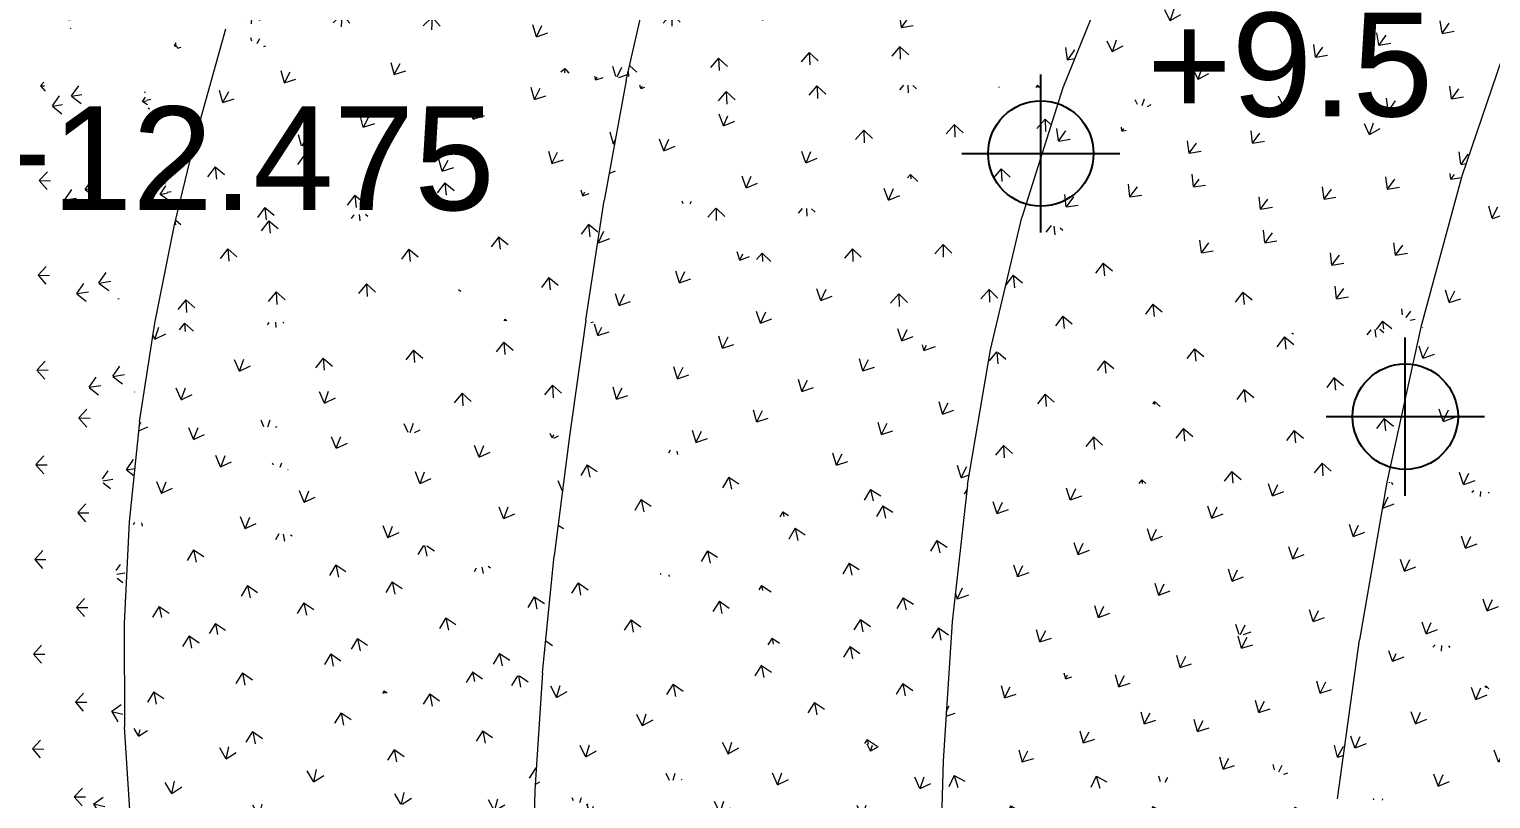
# Model space of a CAD drawing. Header units: millimetres. Extents: x 12827 to 178996, y -27589 to 73652.
# Drawn here: x 80428 to 85972, y -4331 to -1413 of the extents above; entities that cross this region are included whole.
import ezdxf

# ---------------------------------------------------------------- set-up
doc = ezdxf.new("R2010")
doc.units = ezdxf.units.MM
for name, color, linetype, lineweight in [('A-ANNO-NOTE', 131, 'Continuous', 25), ('A-FLOR', 192, 'Continuous', 9), ('A-FLOR-PATT', 8, 'Continuous', 9)]:
    doc.layers.add(name, color=color, linetype=linetype, lineweight=lineweight)
doc.styles.add('Arial_1', font='arial.ttf', dxfattribs={"height": 393.413174})

# ---------------------------------------------------------------- blocks, each defined once
blk = doc.blocks.new('DLN_Slab Level Mark - SSL-2mm_Type 2-2670448-Copy of 1_F')
at = {"layer": 'A-ANNO-NOTE'}
for p, q in [((0, 1.5), (0, -1.5)), ((-1.5, 0), (1.5, 0))]:
    blk.add_line(p, q, dxfattribs=at)
blk.add_circle((0, 0), 1, dxfattribs=at)

msp = doc.modelspace()

# ---------------------------------------------------------------- hatches: boundary and pattern name
at = {"layer": 'A-FLOR-PATT'}
h = msp.add_hatch(dxfattribs=at)
h.set_pattern_fill('FP_1883', color=256, style=0, pattern_type=2)
h.set_pattern_definition([(15.096, (-4049.8, 9642.3), (127.25497, 219.46756), [46.968, -307.287]), (329.363, (-4049.8, 9642.3), (127.25365, 219.4689), [46.804, -202.815]), (59.893, (-4049.8, 9642.3), (-214.7737, 127.20756), [47.567, -206.125])])
h.paths.add_polyline_path([(81069.33322, -1783.93749), (81172.16881, -1412.64519), (79889.29296, 2789.02585), (79889.29296, 2727.39439), (80979.75751, -1441.48663)], flags=0)
h = msp.add_hatch(dxfattribs=at)
h.set_pattern_fill('FP_1879', color=256, style=0, pattern_type=2)
h.set_pattern_definition([(13.219, (-2335.54, 11842.16), (133.94, 215.18427), [46.833, -306.402]), (327.371, (-2335.54, 11842.16), (133.94025, 215.1843), [46.739, -202.537]), (58.1, (-2335.54, 11842.16), (-209.9359, 134.4099), [47.525, -205.94])])
h.paths.add_polyline_path([(80979.75751, -2154.88465), (81069.33322, -1783.93749), (79889.29296, 2727.39439), (79889.29296, 2660.67815), (80905.13229, -1825.33482)], flags=0)
h = msp.add_hatch(dxfattribs=at)
h.set_pattern_fill('FP_1873', color=256, style=0, pattern_type=2)
h.set_pattern_definition([(11.699, (-630.03, 13783.46), (139.00133, 211.5214), [46.637, -305.123]), (325.692, (-630.03, 13783.46), (138.9993, 211.5231), [46.636, -202.091]), (56.689, (-630.03, 13783.46), (-205.4514, 140.1953), [47.457, -205.649])])
h.paths.add_polyline_path([(80905.13229, -2527.034), (80979.75751, -2154.88465), (79889.29296, 2660.67815), (79889.29296, 2590.71591), (80847.14822, -2234.91304)], flags=0)
h = msp.add_hatch(dxfattribs=at)
h.set_pattern_fill('FP_1872', color=256, style=0, pattern_type=2)
h.set_pattern_definition([(10.489, (1229.54, 15610.93), (142.5174, 208.447), [46.332, -303.126]), (324.239, (1229.54, 15610.93), (142.5185, 208.44656), [46.467, -201.358]), (55.639, (1229.54, 15610.93), (-201.10045, 144.83035), [47.346, -205.165])])
h.paths.add_polyline_path([(80847.14822, -2901.93287), (80905.13229, -2527.034), (79889.29296, 2590.71591), (79889.29296, 2520.6086), (80807.49594, -2677.45623)], flags=0)
h = msp.add_hatch(dxfattribs=at)
h.set_pattern_fill('FP_1880', color=256, style=0, pattern_type=2)
h.set_pattern_definition([(9.535, (3577.96, 17541.36), (144.3705, 205.8499), [45.81, -299.709]), (322.882, (3577.96, 17541.36), (144.3695, 205.8492), [46.176, -200.095]), (54.957, (3577.96, 17541.36), (-196.3758, 148.6125), [47.143, -204.286])])
h.paths.add_polyline_path([(80807.49594, -3281.12857), (80847.14822, -2901.93287), (79889.29296, 2520.6086), (79889.29296, 2454.71849), (80787.86609, -3158.50447)], flags=0)
h = msp.add_hatch(dxfattribs=at)
h.set_pattern_fill('FP_1865', color=256, style=0, pattern_type=2)
h.set_pattern_definition([(8.755, (7191.43, 19995.72), (143.92017, 203.4415), [44.799, -293.093]), (321.343, (7191.43, 19995.72), (143.9209, 203.4409), [45.629, -197.724]), (54.724, (7191.43, 19995.72), (-190.0355, 152.00954), [46.725, -202.477])])
h.paths.add_polyline_path([(80787.86609, -3666.16843), (80807.49594, -3281.12857), (79889.29296, 2454.71849), (79889.29296, 2398.23178), (80749.87671, -3409.78106)], flags=0)
h = msp.add_hatch(dxfattribs=at)
h.set_pattern_fill('FP_1861', color=256, style=0, pattern_type=2)
h.set_pattern_definition([(359.133, (17909.68, 30753.08), (163.16325, 177.1524), [42.691, -279.306]), (311.101, (17909.68, 30753.08), (163.1639, 177.1518), [45.292, -196.264]), (47.354, (17909.68, 30753.08), (-158.7969, 182.0243), [45.158, -195.685])])
h.paths.add_polyline_path([(79889.29296, -8088.80691), (80787.86609, -3666.16843), (79889.29296, 2398.23178), (79889.29296, -7330.18456)], flags=0)
h = msp.add_hatch(dxfattribs=at)
h.set_pattern_fill('FP_1649', color=256, style=0, pattern_type=2)
h.set_pattern_definition([(54.835, (-13800.15, -38942.56), (-35.23748, 249.42044), [47.403, -310.133]), (10.079, (-13800.15, -38942.56), (-35.23784, 249.4204), [45.925, -199.009]), (98.042, (-13800.15, -38942.56), (-241.15454, -42.86683), [47.231, -204.666])])
h.paths.add_polyline_path([(84348.19045, -1634.85329), (82927.83905, -721.67617), (82795.75235, -1158.45337), (84258.49447, -1607.3281)], flags=0)
h = msp.add_hatch(dxfattribs=at)
h.set_pattern_fill('FP_1652', color=256, style=0, pattern_type=2)
h.set_pattern_definition([(54.6, (-14063.82, -40047.98), (-34.70128, 248.7497), [47.511, -310.84]), (10.145, (-14063.82, -40047.98), (-34.7033, 248.7495), [46.15, -199.984]), (97.942, (-14063.82, -40047.98), (-242.28683, -43.35274), [47.092, -204.067])])
h.paths.add_polyline_path([(84348.19045, -1634.85329), (84542.83113, -1155.53652), (82927.83905, -721.67617), (84305.3779, -1607.3281)], flags=0)
h = msp.add_hatch(dxfattribs=at)
h.set_pattern_fill('FP_1795', color=256, style=0, pattern_type=2)
h.set_pattern_definition([(266.721, (111193.32, 3604.45), (160.7586, -184.2467), [47.478, -310.625]), (223.712, (111193.32, 3604.45), (160.759, -184.246), [47.014, -203.727]), (311.105, (111193.32, 3604.45), (181.2421, 173.2687), [45.848, -198.673])])
h.paths.add_polyline_path([(82692.32819, -1607.3281), (81286.49916, -1039.46912), (81172.16881, -1412.64519), (82609.55186, -1596.72715)], flags=0)
h = msp.add_hatch(dxfattribs=at)
h.set_pattern_fill('FP_1810', color=256, style=0, pattern_type=2)
h.set_pattern_definition([(63.917, (-9223.98, -47846.94), (-72.86616, 239.72758), [47.489, -310.696]), (19.59, (-9223.98, -47846.94), (-72.8653, 239.7276), [45.844, -198.659]), (106.907, (-9223.98, -47846.94), (-230.35, -81.9795), [46.979, -203.577])])
h.paths.add_polyline_path([(82692.32819, -1607.3281), (82795.75235, -1158.45337), (81286.49916, -1039.46912), (82663.52557, -1595.69381)], flags=0)
h = msp.add_hatch(dxfattribs=at)
h.set_pattern_fill('FP_1644', color=256, style=0, pattern_type=2)
h.set_pattern_definition([(272.24, (106096.99, 8182.38), (178.8811, -168.0278), [47.469, -310.568]), (229.008, (106097, 8182.38), (178.8803, -168.0286), [47.132, -204.239]), (316.792, (106097, 8182.38), (164.8868, 189.736), [46.017, -199.405])])
h.paths.add_polyline_path([(84348.19045, -1634.85329), (82795.75235, -1158.45337), (82692.32819, -1607.3281), (82927.83905, -1611.24296)], flags=0)
h = msp.add_hatch(dxfattribs=at)
h.set_pattern_fill('FP_1500', color=256, style=0, pattern_type=2)
h.set_pattern_definition([(71.76, (-7137.49, -62550.23), (-106.3529, 222.81907), [47.613, -311.51]), (28.396, (-7137.5, -62550.23), (-106.35475, 222.8188), [46.627, -202.05]), (115.515, (-7137.5, -62550.23), (-218.7577, -118.2577), [46.294, -200.606])])
h.paths.add_polyline_path([(85862.49089, -1969.6369), (84542.83113, -1155.53652), (84348.19045, -1634.85329), (85705.94104, -1935.02665)], flags=0)
h = msp.add_hatch(dxfattribs=at)
h.set_pattern_fill('FP_1509', color=256, style=0, pattern_type=2)
h.set_pattern_definition([(55.257, (-12401.7, -41454.08), (-35.96154, 248.59222), [47.429, -310.305]), (10.711, (-12401.7, -41454.08), (-35.9606, 248.5917), [45.766, -198.32]), (98.232, (-12401.7, -41454.08), (-239.83226, -45.36805), [47.096, -204.083])])
h.paths.add_polyline_path([(85862.49089, -1969.6369), (86050.38722, -1417.37977), (84542.83113, -1155.53652), (85705.94104, -1873.06103)], flags=0)
h = msp.add_hatch(dxfattribs=at)
h.set_pattern_fill('FP_1794', color=256, style=0, pattern_type=2)
h.set_pattern_definition([(62.017, (-11457.33, -45938.8), (-65.57842, 241.94), [47.511, -310.837]), (17.683, (-11457.33, -45938.8), (-65.58, 241.9403), [45.995, -199.313]), (105.166, (-11457.33, -45938.8), (-233.7182, -74.51267), [47.001, -203.67])])
h.paths.add_polyline_path([(82609.55186, -2062.02729), (81172.16881, -1412.64519), (81069.33322, -1783.93749), (82539.40869, -2049.36279)], flags=0)
h = msp.add_hatch(dxfattribs=at)
h.set_pattern_fill('FP_1807', color=256, style=0, pattern_type=2)
h.set_pattern_definition([(62.304, (-10949.1, -45064.91), (-66.39728, 242.57942), [47.4, -310.112]), (17.644, (-10949.1, -45064.9), (-66.3957, 242.5797), [45.758, -198.285]), (105.307, (-10949.1, -45064.9), (-232.5631, -73.96856), [47.157, -204.345])])
h.paths.add_polyline_path([(82609.55186, -2062.02729), (82692.32819, -1607.3281), (81172.16881, -1412.64519), (82589.63522, -2053.02933)], flags=0)
h = msp.add_hatch(dxfattribs=at)
h.set_pattern_fill('FP_1351', color=256, style=0, pattern_type=2)
h.set_pattern_definition([(264.471, (109603.26, -4149.65), (156.0928, -192.481), [47.537, -311.009]), (220.773, (109603.26, -4149.65), (156.0935, -192.4805), [47.2, -204.533]), (309.04, (109603.26, -4149.65), (190.64, 164.3956), [46.466, -201.352])])
h.paths.add_polyline_path([(87759.12773, -2241.40518), (86050.38722, -1417.37977), (85862.49089, -1969.6369), (87628.5086, -2222.68882)], flags=0)
h = msp.add_hatch(dxfattribs=at)
h.set_pattern_fill('FP_1643', color=256, style=0, pattern_type=2)
h.set_pattern_definition([(66.987, (-10387.42, -52408.31), (-86.40282, 235.39277), [47.509, -310.825]), (22.631, (-10387.42, -52408.31), (-86.4017, 235.3928), [46.01, -199.375]), (110.156, (-10387.42, -52408.31), (-226.4897, -94.4229), [47.015, -203.734])])
h.paths.add_polyline_path([(84193.28231, -2126.17666), (82692.32819, -1607.3281), (82609.55186, -2062.02729), (84149.396, -2124.39904)], flags=0)
h = msp.add_hatch(dxfattribs=at)
h.set_pattern_fill('FP_1655', color=256, style=0, pattern_type=2)
h.set_pattern_definition([(271.773, (106740.57, 7500.94), (177.5138, -167.9642), [47.37, -309.915]), (228.65, (106740.57, 7500.94), (177.511, -167.967), [47.243, -204.722]), (316.583, (106740.57, 7500.94), (166.461, 189.1485), [45.822, -198.562])])
h.paths.add_polyline_path([(84193.28231, -2126.17666), (84348.19045, -1634.85329), (82692.32819, -1607.3281), (84074.28196, -2085.04072)], flags=0)
h = msp.add_hatch(dxfattribs=at)
h.set_pattern_fill('FP_1501', color=256, style=0, pattern_type=2)
h.set_pattern_definition([(53.746, (-14237.75, -38807.82), (-29.93358, 250.05068), [47.377, -309.96]), (8.976, (-14237.75, -38807.82), (-29.9347, 250.05074), [45.795, -198.446]), (96.827, (-14237.75, -38807.82), (-241.25046, -38.1091), [47.219, -204.617])])
h.paths.add_polyline_path([(85705.94104, -2542.11893), (84348.19045, -1634.85329), (84193.28231, -2126.17666), (85116.97619, -2380.16873)], flags=0)
h = msp.add_hatch(dxfattribs=at)
h.set_pattern_fill('FP_1526', color=256, style=0, pattern_type=2)
h.set_pattern_definition([(53.848, (-13764.8, -38546.72), (-30.18535, 250.32265), [47.314, -309.548]), (8.931, (-13764.8, -38546.72), (-30.1863, 250.32264), [45.687, -197.976]), (96.876, (-13764.8, -38546.72), (-240.7086, -37.82694), [47.276, -204.861])])
h.paths.add_polyline_path([(85705.94104, -2542.11893), (85862.49089, -1969.6369), (84348.19045, -1634.85329), (85674.79448, -2521.30641)], flags=0)
h = msp.add_hatch(dxfattribs=at)
h.set_pattern_fill('FP_1793', color=256, style=0, pattern_type=2)
h.set_pattern_definition([(275.977, (103175.43, 13879), (189.1266, -154.2359), [47.354, -309.814]), (232.913, (103175.43, 13879), (189.126, -154.2357), [47.242, -204.714]), (320.802, (103175.43, 13879), (151.9356, 200.9898), [45.758, -198.286])])
h.paths.add_polyline_path([(80979.75751, -2154.88465), (82609.55186, -2062.02729), (81069.33322, -1783.93749), (81002.18055, -2062.02729)], flags=0)
h = msp.add_hatch(dxfattribs=at)
h.set_pattern_fill('FP_1352', color=256, style=0, pattern_type=2)
h.set_pattern_definition([(62.859, (-17143.44, -52206.04), (-71.98163, 241.10455), [47.557, -311.14]), (18.337, (-17143.44, -52206.04), (-71.97816, 241.10604), [46.541, -201.677]), (106.623, (-17143.44, -52206.04), (-235.6131, -78.0943), [47.179, -204.442])])
h.paths.add_polyline_path([(87628.5086, -2781.58906), (85862.49089, -1969.6369), (85705.94104, -2542.11893), (87499.03672, -2765.46237)], flags=0)
h = msp.add_hatch(dxfattribs=at)
h.set_pattern_fill('FP_1365', color=256, style=0, pattern_type=2)
h.set_pattern_definition([(62.921, (-16739.86, -52161.45), (-72.1411, 241.25996), [47.536, -311.005]), (18.331, (-16739.86, -52161.45), (-72.14143, 241.2597), [46.488, -201.449]), (106.648, (-16739.86, -52161.45), (-235.35517, -77.9788), [47.215, -204.6])])
h.paths.add_polyline_path([(87628.5086, -2781.58906), (87759.12773, -2241.40518), (85862.49089, -1969.6369), (87614.37355, -2775.09027)], flags=0)
h = msp.add_hatch(dxfattribs=at)
h.set_pattern_fill('FP_1808', color=256, style=0, pattern_type=2)
h.set_pattern_definition([(276.449, (102302.56, 14485.23), (190.515, -154.3332), [47.465, -310.536]), (233.267, (102302.56, 14485.23), (190.5165, -154.3306), [47.12, -204.186]), (320.99, (102302.56, 14485.23), (150.3043, 201.4038), [45.972, -199.211])])
h.paths.add_polyline_path([(82539.40869, -2516.27789), (82609.55186, -2062.02729), (80979.75751, -2154.88465), (82527.36523, -2513.48725)], flags=0)
h = msp.add_hatch(dxfattribs=at)
h.set_pattern_fill('FP_1645', color=256, style=0, pattern_type=2)
h.set_pattern_definition([(65.174, (-11078.02, -49515.27), (-78.4893, 238.69427), [47.433, -310.328]), (20.609, (-11078.02, -49515.27), (-78.4877, 238.69466), [45.813, -198.524]), (108.202, (-11078.02, -49515.27), (-228.69994, -86.0041), [47.113, -204.155])])
h.paths.add_polyline_path([(84074.28196, -2628.27004), (82609.55186, -2062.02729), (82539.40869, -2516.27789), (82893.56489, -2542.11893)], flags=0)
h = msp.add_hatch(dxfattribs=at)
h.set_pattern_fill('FP_1651', color=256, style=0, pattern_type=2)
h.set_pattern_definition([(271.265, (106673.97, 7444.08), (175.3675, -170.8951), [47.47, -310.568]), (228.163, (106673.97, 7444.08), (175.3675, -170.8964), [47.075, -203.99]), (315.74, (106673.97, 7444.08), (167.4629, 187.055), [45.912, -198.953])])
h.paths.add_polyline_path([(84074.28196, -2628.27004), (84193.28231, -2126.17666), (82609.55186, -2062.02729), (83987.36463, -2594.66911)], flags=0)
h = msp.add_hatch(dxfattribs=at)
h.set_pattern_fill('FP_1792', color=256, style=0, pattern_type=2)
h.set_pattern_definition([(273.654, (104421.46, 11662.89), (182.7849, -163.5364), [47.47, -310.572]), (230.46, (104421.46, 11662.89), (182.7855, -163.5354), [47.114, -204.161]), (318.181, (104421.46, 11662.89), (159.968, 193.7775), [45.987, -199.277])])
h.paths.add_polyline_path([(80905.13229, -2527.034), (82539.40869, -2516.27789), (80979.75751, -2154.88465), (80907.28916, -2516.27789)], flags=0)
h = msp.add_hatch(dxfattribs=at)
h.set_pattern_fill('FP_1499', color=256, style=0, pattern_type=2)
h.set_pattern_definition([(275.786, (102378.75, 10702.09), (188.637, -155.0488), [47.367, -309.899]), (232.707, (102378.75, 10702.1), (188.6358, -155.0514), [47.231, -204.666]), (320.582, (102378.75, 10702.1), (152.6188, 200.3978), [45.784, -198.397])])
h.paths.add_polyline_path([(84074.28196, -2628.27004), (85705.94104, -2542.11893), (84193.28231, -2126.17666), (84094.7005, -2542.11893)], flags=0)
h = msp.add_hatch(dxfattribs=at)
h.set_pattern_fill('FP_1791', color=256, style=0, pattern_type=2)
h.set_pattern_definition([(70.354, (-10251.28, -54442.88), (-100.59175, 229.50364), [47.545, -311.06]), (26.075, (-10251.28, -54442.88), (-100.5913, 229.50446), [46.166, -200.052]), (113.668, (-10251.28, -54442.88), (-221.15745, -108.22584), [46.984, -203.597])])
h.paths.add_polyline_path([(82475.58926, -2965.14512), (80905.13229, -2527.034), (80847.14822, -2901.93287), (82419.54042, -2962.96943)], flags=0)
h = msp.add_hatch(dxfattribs=at)
h.set_pattern_fill('FP_1806', color=256, style=0, pattern_type=2)
h.set_pattern_definition([(273.982, (103784.76, 12097.64), (183.7415, -163.5142), [47.526, -310.935]), (230.701, (103784.76, 12097.64), (183.7427, -163.5141), [47.025, -203.775]), (318.334, (103784.76, 12097.64), (158.8486, 194.0818), [46.118, -199.845])])
h.paths.add_polyline_path([(82475.58926, -2965.14512), (82539.40869, -2516.27789), (80905.13229, -2527.034), (82470.32363, -2963.67616)], flags=0)
h = msp.add_hatch(dxfattribs=at)
h.set_pattern_fill('FP_1638', color=256, style=0, pattern_type=2)
h.set_pattern_definition([(63.322, (-12044.67, -46846.4), (-70.61073, 241.58581), [47.366, -309.89]), (18.576, (-12044.67, -46846.4), (-70.60905, 241.5868), [45.695, -198.011]), (106.292, (-12044.67, -46846.4), (-231.0101, -77.63537), [47.193, -204.501])])
h.paths.add_polyline_path([(83987.36463, -3139.89685), (82539.40869, -2516.27789), (82475.58926, -2965.14512), (83928.70559, -3133.11623)], flags=0)
h = msp.add_hatch(dxfattribs=at)
h.set_pattern_fill('FP_1642', color=256, style=0, pattern_type=2)
h.set_pattern_definition([(63.234, (-11898.02, -47287.92), (-70.34118, 241.42153), [47.407, -310.156]), (18.592, (-11898.02, -47287.92), (-70.33964, 241.4219), [45.77, -198.338]), (106.244, (-11898.02, -47287.92), (-231.36834, -77.8293), [47.149, -204.311])])
h.paths.add_polyline_path([(83987.36463, -3139.89685), (84074.28196, -2628.27004), (82539.40869, -2516.27789), (83963.97599, -3129.82361)], flags=0)
h = msp.add_hatch(dxfattribs=at)
h.set_pattern_fill('FP_1507', color=256, style=0, pattern_type=2)
h.set_pattern_definition([(275.884, (102137.06, 10850.57), (188.9262, -155.0783), [47.392, -310.061]), (232.782, (102137.06, 10850.57), (188.926, -155.078), [47.206, -204.561]), (320.62, (102137.06, 10850.57), (152.2796, 200.4936), [45.829, -198.593])])
h.paths.add_polyline_path([(85577.31473, -3129.82361), (85705.94104, -2542.11893), (84074.28196, -2628.27004), (85473.18898, -3095.07743)], flags=0)
h = msp.add_hatch(dxfattribs=at)
h.set_pattern_fill('FP_1350', color=256, style=0, pattern_type=2)
h.set_pattern_definition([(64.076, (-17359.75, -52999.52), (-77.05415, 239.7726), [47.536, -311.004]), (19.477, (-17359.75, -52999.52), (-77.0535, 239.7731), [46.499, -201.494]), (107.816, (-17359.75, -52999.52), (-233.8001, -82.69025), [47.222, -204.628])])
h.paths.add_polyline_path([(87499.03672, -3322.39956), (85705.94104, -2542.11893), (85577.31473, -3129.82361), (85795.50998, -3151.68898)], flags=0)
h = msp.add_hatch(dxfattribs=at)
h.set_pattern_fill('FP_1359', color=256, style=0, pattern_type=2)
h.set_pattern_definition([(64.035, (-17070.1, -53343.18), (-76.94537, 239.67586), [47.55, -311.094]), (19.481, (-17070.1, -53343.18), (-76.94367, 239.6767), [46.533, -201.643]), (107.799, (-17070.1, -53343.18), (-233.9673, -82.76856), [47.198, -204.526])])
h.paths.add_polyline_path([(87499.03672, -3322.39956), (87628.5086, -2781.58906), (85705.94104, -2542.11893), (87106.74144, -3151.68898)], flags=0)
h = msp.add_hatch(dxfattribs=at)
h.set_pattern_fill('FP_1502', color=256, style=0, pattern_type=2)
h.set_pattern_definition([(273.987, (103223.49, 9216.39), (183.3375, -162.7614), [47.491, -310.707]), (230.845, (103223.49, 9216.4), (183.338, -162.762), [47.046, -203.868]), (318.402, (103223.49, 9216.4), (158.4333, 194.568), [45.968, -199.194])])
h.paths.add_polyline_path([(83987.36463, -3139.89685), (85577.31473, -3129.82361), (84074.28196, -2628.27004), (84017.0522, -2965.14512)], flags=0)
h = msp.add_hatch(dxfattribs=at)
h.set_pattern_fill('FP_1790', color=256, style=0, pattern_type=2)
h.set_pattern_definition([(68.55, (-11690.73, -51525.6), (-93.24928, 233.47545), [47.464, -310.529]), (23.983, (-11690.73, -51525.6), (-93.25104, 233.4744), [46.002, -199.342]), (111.772, (-11690.73, -51525.6), (-224.1623, -99.7235), [47.139, -204.269])])
h.paths.add_polyline_path([(82419.54042, -3409.78106), (80847.14822, -2901.93287), (80807.49594, -3281.12857), (82374.91308, -3406.21948)], flags=0)
h = msp.add_hatch(dxfattribs=at)
h.set_pattern_fill('FP_1809', color=256, style=0, pattern_type=2)
h.set_pattern_definition([(68.482, (-11493.4, -51833.88), (-93.03419, 233.36857), [47.487, -310.684]), (23.984, (-11493.4, -51833.88), (-93.03373, 233.3688), [46.053, -199.563]), (111.735, (-11493.4, -51833.88), (-224.40836, -99.8385), [47.105, -204.124])])
h.paths.add_polyline_path([(82419.54042, -3409.78106), (82475.58926, -2965.14512), (80847.14822, -2901.93287), (82374.91308, -3395.36741)], flags=0)
h = msp.add_hatch(dxfattribs=at)
h.set_pattern_fill('FP_1635', color=256, style=0, pattern_type=2)
h.set_pattern_definition([(282.446, (95923.33, 19152.32), (204.8588, -131.6703), [47.337, -309.704]), (239.481, (95923.33, 19152.32), (204.8595, -131.6689), [47.227, -204.649]), (327.27, (95923.33, 19152.32), (127.9078, 216.9813), [45.661, -197.864])])
h.paths.add_polyline_path([(82419.54042, -3409.78106), (83987.36463, -3139.89685), (82475.58926, -2965.14512), (82452.07437, -3151.68898)], flags=0)
h = msp.add_hatch(dxfattribs=at)
h.set_pattern_fill('FP_1639', color=256, style=0, pattern_type=2)
h.set_pattern_definition([(282.516, (95739.6, 19224.35), (205.0719, -131.7022), [47.358, -309.84]), (239.532, (95739.6, 19224.35), (205.0712, -131.7022), [47.208, -204.566]), (327.29, (95739.6, 19224.35), (127.6649, 217.0061), [45.698, -198.023])])
h.paths.add_polyline_path([(83928.70559, -3659.82048), (83987.36463, -3139.89685), (82419.54042, -3409.78106), (83894.48009, -3654.14997)], flags=0)
h = msp.add_hatch(dxfattribs=at)
h.set_pattern_fill('FP_1496', color=256, style=0, pattern_type=2)
h.set_pattern_definition([(65.022, (-12716.17, -50007.17), (-77.97669, 239.35733), [47.374, -309.943]), (20.274, (-12716.17, -50007.17), (-77.9776, 239.35704), [45.746, -198.231]), (108.044, (-12716.17, -50007.17), (-228.8613, -84.5378), [47.201, -204.538])])
h.paths.add_polyline_path([(85473.18898, -3727.74871), (83987.36463, -3139.89685), (83928.70559, -3659.82048), (85116.97619, -3712.08205)], flags=0)
h = msp.add_hatch(dxfattribs=at)
h.set_pattern_fill('FP_1508', color=256, style=0, pattern_type=2)
h.set_pattern_definition([(64.827, (-12564.7, -50831.18), (-77.37357, 239.01047), [47.457, -310.484]), (20.299, (-12564.7, -50831.18), (-77.3736, 239.01035), [45.906, -198.924]), (107.938, (-12564.7, -50831.18), (-229.62465, -84.9363), [47.104, -204.118])])
h.paths.add_polyline_path([(85473.18898, -3727.74871), (85577.31473, -3129.82361), (83987.36463, -3139.89685), (85390.14083, -3694.89153)], flags=0)
h = msp.add_hatch(dxfattribs=at)
h.set_pattern_fill('FP_1353', color=256, style=0, pattern_type=2)
h.set_pattern_definition([(65.294, (-17171.74, -53792.22), (-81.8814, 238.25516), [47.515, -310.865]), (20.652, (-17171.74, -53792.22), (-81.88037, 238.2559), [46.421, -201.159]), (108.966, (-17171.74, -53792.22), (-231.67074, -87.319), [47.237, -204.695])])
h.paths.add_polyline_path([(87358.07159, -3857.01582), (85577.31473, -3129.82361), (85473.18898, -3727.74871), (85705.94104, -3743.71108)], flags=0)
h = msp.add_hatch(dxfattribs=at)
h.set_pattern_fill('FP_1360', color=256, style=0, pattern_type=2)
h.set_pattern_definition([(266.982, (106620.12, -714.06), (164.4232, -185.8866), [47.557, -311.142]), (223.23, (106620.12, -714.06), (164.425, -185.8848), [47.172, -204.412]), (311.494, (106620.12, -714.06), (183.3087, 172.3155), [46.532, -201.639])])
h.paths.add_polyline_path([(87358.07159, -3857.01582), (87499.03672, -3322.39956), (85577.31473, -3129.82361), (87041.52078, -3727.74871)], flags=0)
h = msp.add_hatch(dxfattribs=at)
h.set_pattern_fill('FP_1805', color=256, style=0, pattern_type=2)
h.set_pattern_definition([(281.903, (95628.15, 20089.3), (204.5146, -135.7353), [47.477, -310.614]), (238.672, (95628.15, 20089.3), (204.514, -135.736), [47.118, -204.176]), (326.428, (95628.15, 20089.3), (130.6563, 214.6566), [46.024, -199.435])])
h.paths.add_polyline_path([(80787.86609, -3666.16843), (82419.54042, -3409.78106), (80807.49594, -3281.12857), (80789.94932, -3625.30596)], flags=0)
h = msp.add_hatch(dxfattribs=at)
h.set_pattern_fill('FP_1824', color=256, style=0, pattern_type=2)
h.set_pattern_definition([(281.658, (96139.22, 19881.82), (203.7774, -135.6746), [47.418, -310.229]), (238.499, (96139.22, 19881.82), (203.7762, -135.6751), [47.191, -204.494]), (326.344, (96139.22, 19881.82), (131.5092, 214.593), [45.902, -198.909])])
h.paths.add_polyline_path([(82374.91308, -3853.06749), (82419.54042, -3409.78106), (80789.94932, -3666.41377), (82345.3583, -3849.58696)], flags=0)
h = msp.add_hatch(dxfattribs=at)
h.set_pattern_fill('FP_1634', color=256, style=0, pattern_type=2)
h.set_pattern_definition([(280.33, (97347.34, 17356.22), (199.8105, -140.4653), [47.43, -310.311]), (237.32, (97347.34, 17356.22), (199.8107, -140.4648), [47.11, -204.141]), (324.893, (97347.34, 17356.22), (135.6622, 211.477), [45.796, -198.448])])
h.paths.add_polyline_path([(82374.91308, -3853.06749), (83928.70559, -3659.82048), (82419.54042, -3409.78106), (82394.368, -3659.82048)], flags=0)
h = msp.add_hatch(dxfattribs=at)
h.set_pattern_fill('FP_1862', color=256, style=0, pattern_type=2)
h.set_pattern_definition([(346.456, (25268.62, 37659.53), (192.29644, 137.4203), [43.136, -282.216]), (300.136, (25268.62, 37659.53), (192.2965, 137.4194), [46.313, -200.688]), (35.551, (25268.62, 37659.53), (-124.0099, 213.6143), [44.316, -192.036])])
h.paths.add_polyline_path([(79889.29296, -8133.52066), (80789.94932, -4058.59978), (80787.86609, -3666.16843), (79889.29296, -8088.80691)], flags=0)
h = msp.add_hatch(dxfattribs=at)
h.set_pattern_fill('FP_1789', color=256, style=0, pattern_type=2)
h.set_pattern_definition([(281.041, (95919.45, 19454.8), (202.1554, -140.0624), [47.543, -311.049]), (237.792, (95919.45, 19454.8), (202.1569, -140.0601), [46.956, -203.475]), (325.284, (95919.45, 19454.8), (133.4812, 211.8922), [46.113, -199.823])])
h.paths.add_polyline_path([(80789.94932, -4058.59978), (82374.91308, -3853.06749), (80787.86609, -3666.16843), (80788.85825, -3853.06749)], flags=0)
h = msp.add_hatch(dxfattribs=at)
h.set_pattern_fill('FP_1640', color=256, style=0, pattern_type=2)
h.set_pattern_definition([(280.53, (96837.32, 17541.71), (200.3993, -140.4838), [47.473, -310.593]), (237.463, (96837.32, 17541.7), (200.398, -140.486), [47.051, -203.886]), (324.969, (96837.32, 17541.7), (134.9627, 211.5522), [45.888, -198.848])])
h.paths.add_polyline_path([(83894.48009, -4186.80435), (83928.70559, -3659.82048), (82374.91308, -3853.06749), (83880.86336, -4183.81376)], flags=0)
h = msp.add_hatch(dxfattribs=at)
h.set_pattern_fill('FP_1495', color=256, style=0, pattern_type=2)
h.set_pattern_definition([(62.463, (-13721.82, -45829.1), (-66.97154, 243.46378), [47.2, -308.806]), (17.32, (-13721.82, -45829.1), (-66.9717, 243.46335), [45.48, -197.08]), (105.38, (-13721.82, -45829.1), (-231.56224, -72.2098), [47.345, -205.162])])
h.paths.add_polyline_path([(85390.14083, -4330.892), (83928.70559, -3659.82048), (83894.48009, -4186.80435), (85116.97619, -4304.5761)], flags=0)
h = msp.add_hatch(dxfattribs=at)
h.set_pattern_fill('FP_1494', color=256, style=0, pattern_type=2)
h.set_pattern_definition([(62.241, (-13785.46, -46849.79), (-66.2667, 243.09348), [47.336, -309.695]), (17.393, (-13785.46, -46849.79), (-66.2667, 243.0943), [45.693, -198.005]), (105.248, (-13785.46, -46849.79), (-232.5552, -72.8469), [47.243, -204.721])])
h.paths.add_polyline_path([(85390.14083, -4330.892), (85473.18898, -3727.74871), (83928.70559, -3659.82048), (85324.26611, -4300.64321)], flags=0)
h = msp.add_hatch(dxfattribs=at)
h.set_pattern_fill('FP_1346', color=256, style=0, pattern_type=2)
h.set_pattern_definition([(66.508, (-16476.02, -54513.56), (-86.37337, 236.60726), [47.492, -310.713]), (21.854, (-16476.02, -54513.56), (-86.37335, 236.6068), [46.295, -200.61]), (110.055, (-16476.02, -54513.56), (-229.1607, -91.9093), [47.227, -204.652])])
h.paths.add_polyline_path([(87198.94602, -4381.91853), (85473.18898, -3727.74871), (85390.14083, -4330.892), (85577.31473, -4336.17219)], flags=0)
h = msp.add_hatch(dxfattribs=at)
h.set_pattern_fill('FP_1349', color=256, style=0, pattern_type=2)
h.set_pattern_definition([(268.549, (105378.3, 1163.71), (169.2698, -180.217), [47.501, -310.777]), (224.936, (105378.3, 1163.71), (169.269, -180.218), [47.238, -204.697]), (313.206, (105378.3, 1163.71), (178.343, 177.9466), [46.359, -200.887])])
h.paths.add_polyline_path([(87198.94602, -4381.91853), (87358.07159, -3857.01582), (85473.18898, -3727.74871), (87064.33359, -4330.892)], flags=0)
h = msp.add_hatch(dxfattribs=at)
h.set_pattern_fill('FP_1782', color=256, style=0, pattern_type=2)
h.set_pattern_definition([(280.659, (96640.88, 19155.39), (201.0339, -140.0771), [47.475, -310.602]), (237.527, (96640.88, 19155.4), (201.0334, -140.0782), [47.077, -204.001]), (325.131, (96640.88, 19155.4), (134.8067, 211.8195), [45.942, -199.081])])
h.paths.add_polyline_path([(82345.3583, -4297.8863), (82374.91308, -3853.06749), (80789.94932, -4058.59978), (82334.52712, -4296.22002)], flags=0)
h = msp.add_hatch(dxfattribs=at)
h.set_pattern_fill('FP_1636', color=256, style=0, pattern_type=2)
h.set_pattern_definition([(73.14, (-9322.33, -57497.14), (-110.80661, 224.88823), [47.497, -310.748]), (28.784, (-9322.33, -57497.14), (-110.80783, 224.8879), [45.934, -199.046]), (116.231, (-9322.33, -57497.14), (-214.70904, -117.96124), [47.007, -203.698])])
h.paths.add_polyline_path([(82345.3583, -4297.8863), (83894.48009, -4186.80435), (82374.91308, -3853.06749), (82352.73884, -4186.80435)], flags=0)
h = msp.add_hatch(dxfattribs=at)
h.set_pattern_fill('FP_1859', color=256, style=0, pattern_type=2)
h.set_pattern_definition([(345.737, (21584.29, 36410.77), (200.883, 133.1223), [44.73, -292.645]), (300.247, (21584.3, 36410.77), (200.8826, 133.12354), [46.935, -203.386]), (33.532, (21584.3, 36410.77), (-126.0927, 216.2427), [45.185, -195.803])])
h.paths.add_polyline_path([(79889.29296, -8189.48485), (80815.43626, -4459.96994), (80789.94932, -4058.59978), (79889.29296, -8133.52066)], flags=0)
h = msp.add_hatch(dxfattribs=at)
h.set_pattern_fill('FP_1764', color=256, style=0, pattern_type=2)
h.set_pattern_definition([(76.99, (-7993.2, -58644.46), (-125.76275, 217.6672), [47.42, -310.242]), (32.381, (-7993.2, -58644.46), (-125.76243, 217.6674), [45.799, -198.462]), (120.019, (-7993.2, -58644.46), (-206.27773, -130.8158), [47.135, -204.252])])
h.paths.add_polyline_path([(80815.43626, -4459.96994), (82345.3583, -4297.8863), (80789.94932, -4058.59978), (80805.14397, -4297.8863)], flags=0)
h = msp.add_hatch(dxfattribs=at)
h.set_pattern_fill('FP_1637', color=256, style=0, pattern_type=2)
h.set_pattern_definition([(70.843, (-11185.68, -54303.2), (-101.85524, 230.06068), [47.397, -310.091]), (26.155, (-11185.68, -54303.2), (-101.8561, 230.0597), [45.782, -198.388]), (113.881, (-11185.68, -54303.2), (-219.1668, -107.6317), [47.175, -204.425])])
h.paths.add_polyline_path([(83880.86336, -4719.61187), (83894.48009, -4186.80435), (82345.3583, -4297.8863), (83324.05637, -4566.68516)], flags=0)
h = msp.add_hatch(dxfattribs=at)
h.set_pattern_fill('FP_1491', color=256, style=0, pattern_type=2)
h.set_pattern_definition([(287.148, (89620.22, 22081.32), (214.6973, -114.6898), [47.357, -309.834]), (244.235, (89620.22, 22081.32), (214.6977, -114.69), [47.182, -204.457]), (331.889, (89620.22, 22081.32), (109.3837, 226.6227), [45.64, -197.771])])
h.paths.add_polyline_path([(83880.86336, -4719.61187), (85390.14083, -4330.892), (83894.48009, -4186.80435)], flags=0)
h = msp.add_hatch(dxfattribs=at)
h.set_pattern_fill('FP_1780', color=256, style=0, pattern_type=2)
h.set_pattern_definition([(74.743, (-8512.9, -57173.75), (-116.9278, 221.8982), [47.479, -310.627]), (30.339, (-8512.9, -57173.75), (-116.92693, 221.8979), [45.876, -198.794]), (117.787, (-8512.9, -57173.75), (-211.1618, -123.588), [47.029, -203.792])])
h.paths.add_polyline_path([(82334.52712, -4747.1194), (82345.3583, -4297.8863), (80815.43626, -4459.96994), (82189.00557, -4719.61187)], flags=0)
h = msp.add_hatch(dxfattribs=at)
h.set_pattern_fill('FP_1641', color=256, style=0, pattern_type=2)
h.set_pattern_definition([(70.848, (-11447.28, -54193.87), (-101.87228, 230.06662), [47.394, -310.077]), (26.155, (-11447.28, -54193.87), (-101.8744, 230.0652), [45.778, -198.371]), (113.884, (-11447.28, -54193.87), (-219.14897, -107.62134), [47.177, -204.435])])
h.paths.add_polyline_path([(82334.52712, -4747.1194), (83880.86336, -4719.61187), (82345.3583, -4297.8863), (82335.19034, -4719.61187)], flags=0)

# ---------------------------------------------------------------- linework, layer by layer
at = {"layer": 'A-FLOR'}
for p, q in [((82692.32819, -1607.3281), (82795.75235, -1158.45337)), ((84542.83113, -1155.53652), (84348.19045, -1634.85329)), ((81172.16881, -1412.64519), (81069.33322, -1783.93749)), ((86050.38722, -1417.37977), (85862.49089, -1969.6369)), ((82692.32819, -1607.3281), (82609.55186, -2062.02729)), ((84348.19045, -1634.85329), (84193.28231, -2126.17666)), ((80979.75751, -2154.88465), (81069.33322, -1783.93749)), ((85862.49089, -1969.6369), (85705.94104, -2542.11893)), ((82539.40869, -2516.27789), (82609.55186, -2062.02729)), ((80905.13229, -2527.034), (80979.75751, -2154.88465)), ((84074.28196, -2628.27004), (84193.28231, -2126.17666)), ((80847.14822, -2901.93287), (80905.13229, -2527.034)), ((82539.40869, -2516.27789), (82475.58926, -2965.14512)), ((85705.94104, -2542.11893), (85577.31473, -3129.82361)), ((83987.36463, -3139.89685), (84074.28196, -2628.27004)), ((80847.14822, -2901.93287), (80807.49594, -3281.12857)), ((82475.58926, -2965.14512), (82419.54042, -3409.78106)), ((83987.36463, -3139.89685), (83928.70559, -3659.82048)), ((85577.31473, -3129.82361), (85473.18898, -3727.74871)), ((80807.49594, -3281.12857), (80787.86609, -3666.16843)), ((82374.91308, -3853.06749), (82419.54042, -3409.78106)), ((80787.86609, -3666.16843), (80789.94932, -4058.59978)), ((83928.70559, -3659.82048), (83894.48009, -4186.80435)), ((85390.14083, -4330.892), (85473.18898, -3727.74871)), ((82374.91308, -3853.06749), (82345.3583, -4297.8863)), ((80815.43626, -4459.96994), (80789.94932, -4058.59978)), ((83894.48009, -4186.80435), (83880.86336, -4719.61187)), ((82345.3583, -4297.8863), (82334.52712, -4747.1194))]:
    msp.add_line(p, q, dxfattribs=at)

# ---------------------------------------------------------------- block references
at = {"layer": 'A-ANNO-NOTE', "xscale": 200.0000000000001, "yscale": 200.0000000000001, "zscale": 200.0000000000001}
for p, rotation in [((84265.15394, -1883.95252), 89.99999999999979), ((85647.43683, -2881.77539), 89.99999999999959)]:
    msp.add_blockref('DLN_Slab Level Mark - SSL-2mm_Type 2-2670448-Copy of 1_F', p, dxfattribs=dict(at, rotation=rotation))

# ---------------------------------------------------------------- texts
at = {"layer": 'A-ANNO-NOTE', "lineweight": 5, "char_height": 393.413174, "attachment_point": 1, "line_spacing_factor": 0.938532, "style": 'Arial_1'}
for s, insert, width in [('+9.5', (84667.94894, -1349.89775), 1291.2), ('+12.475', (80192.48883, -1705.31979), 2385.6)]:
    msp.add_mtext(s, dxfattribs=dict(at, insert=insert, width=width))

doc.saveas('drawing.dxf')
